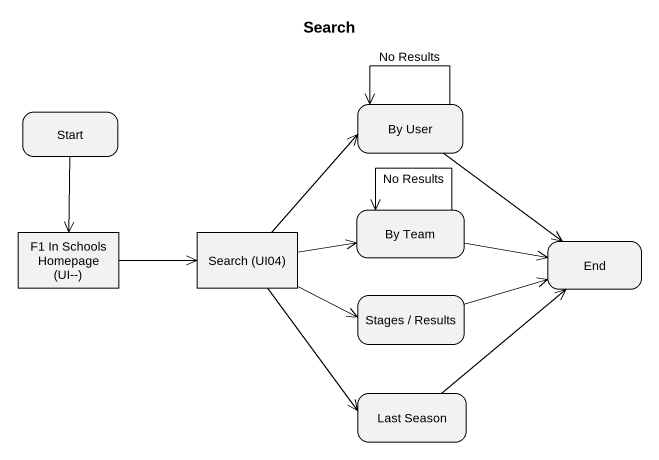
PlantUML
@startuml
title Search
hide empty description
state "Start" as Start_
state "By User" as By_User
state "F1 In Schools Homepage (UI--)" as F1_In_Schools_Homepage_UI <<object>>
state "Search (UI04)" as Search_UI04 <<object>>
state "By Team" as By_Team
state "End" as End_
state "Stages / Results" as Stages_Results
state "Last Season" as Last_Season
Start_ --> F1_In_Schools_Homepage_UI
By_User --> By_User : No Results
By_User --> End_
F1_In_Schools_Homepage_UI -right-> Search_UI04
Search_UI04 -up-> By_User
Search_UI04 -right-> By_Team
Search_UI04 -right-> Stages_Results
Search_UI04 --> Last_Season
By_Team --> By_Team : No Results
By_Team -right-> End_
Stages_Results -right-> End_
Last_Season -up-> End_
@enduml
